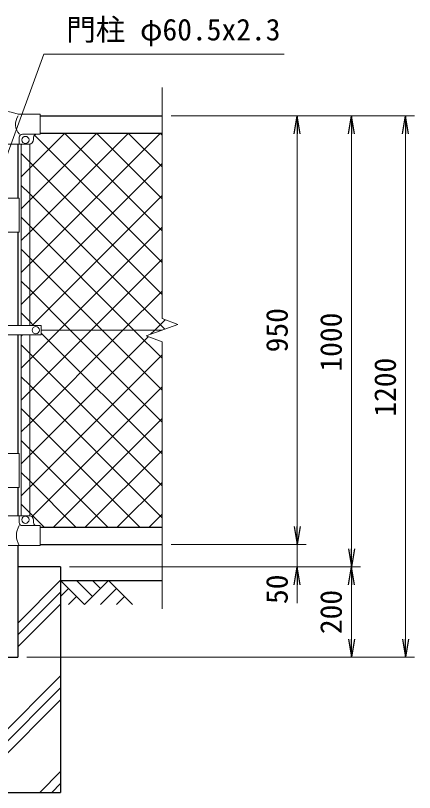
# Model space of a CAD drawing. Units: millimetres, scale not verified. Extents: x -4200 to 4200, y -2970 to 2970.
# Drawn here: x 2267 to 3152, y -1039 to 684 of the extents above; entities that cross this region are included whole.
import ezdxf
from ezdxf.enums import TextEntityAlignment as Align

# ---------------------------------------------------------------- set-up
doc = ezdxf.new("R2010")
doc.units = ezdxf.units.MM
doc.header["$LTSCALE"] = 10
for name, color, linetype, lineweight in [('0-2_D-STR1', 1, 'Continuous', 25), ('0-3_D-STR3', 3, 'Continuous', 13), ('0-4_D-DCR-HCH', 7, 'Continuous', 13), ('0-5_D-BGD', 7, 'Continuous', 25), ('0-6_D-STR4', 7, 'Continuous', 25), ('0-7_D-STR-DIM', 7, 'Continuous', 13), ('0-A_D-STR-TXT', 7, 'Continuous', 13), ('0-B_D-STR2', 7, 'Continuous', 13)]:
    doc.layers.add(name, color=color, linetype=linetype, lineweight=lineweight)
doc.layers.add('0-8_0', color=7, linetype='Continuous')
doc.styles.add('ＭＳ ゴシック', font='')
doc.styles.get('ＭＳ ゴシック').set_extended_font_data('MS Gothic')

# ---------------------------------------------------------------- blocks, each defined once
blk = doc.blocks.new('_Open')
at = {"layer": '0-8_0'}
blk.add_line((-10, 1.667), (0, 0), dxfattribs=at)
blk.add_lwpolyline([(-10, -1.667), (0, 0), (-10, 0)], dxfattribs=at)

msp = doc.modelspace()

# ---------------------------------------------------------------- linework, layer by layer
at = {"layer": '0-2_D-STR1'}
for p, q in [((2321.99, 461.37), (2591.99, 461.37)), ((2321.99, 423.37), (2591.99, 423.37)), ((2272.24, 399.07), (2272.24, 278.87)), ((2272.24, 203.87), (2272.24, -3.13)), ((2272.24, -24.13), (2272.24, -287.13)), ((2272.24, -362.13), (2272.24, -424.93)), ((2321.99, -450.63), (2591.99, -450.63)), ((2272.24, -490.93), (2272.24, -738.63)), ((2321.99, -488.63), (2591.99, -488.63)), ((2211.74, -738.63), (2272.24, -738.63))]:
    msp.add_line(p, q, dxfattribs=at)
at = {"layer": '0-3_D-STR3'}
for p, q in [((2273.12, 465.07), (2321.99, 465.07)), ((2321.99, 421.07), (2321.99, 465.07)), ((2275.39, 414.07), (2275.39, 399.07)), ((2282.39, 421.07), (2321.99, 421.07)), ((2306.99, 409.07), (2306.99, 414.07)), ((2208.59, 399.07), (2296.99, 399.07)), ((2279.49, 399.07), (2279.49, -3.13)), ((2298.49, 399.07), (2298.49, -3.13)), ((2210.95, 278.87), (2275.29, 278.87)), ((2275.29, 278.87), (2275.29, 203.87)), ((2189.35, 203.87), (2275.29, 203.87)), ((2209.19, -3.13), (2323.99, -3.13)), ((2323.99, -3.13), (2323.99, -24.13)), ((2591.99, -13.63), (2323.99, -13.63)), ((2209.19, -24.13), (2323.99, -24.13)), ((2279.49, -424.93), (2279.49, -24.13)), ((2298.49, -424.93), (2298.49, -24.13)), ((2210.95, -287.13), (2275.29, -287.13)), ((2275.29, -287.13), (2275.29, -362.13)), ((2189.35, -362.13), (2275.29, -362.13)), ((2206.29, -424.93), (2296.99, -424.93)), ((2275.39, -424.93), (2275.39, -439.93)), ((2282.39, -446.93), (2321.99, -446.93)), ((2306.99, -434.93), (2306.99, -439.93)), ((2321.99, -446.93), (2321.99, -490.93)), ((2206.29, -490.93), (2321.99, -490.93))]:
    msp.add_line(p, q, dxfattribs=at)
for centre in [(2288.99, 408.07), (2311.99, -13.63), (2288.99, -433.93)]:
    msp.add_circle(centre, 8, dxfattribs=at)
for centre, radius, start, end in [((2241.99, 391.37), 80, 67.09875, 113.10629), ((2300.52, 443.12), 33.4, 146.35914, 222.2959), ((2282.39, 414.07), 7, 90, 180), ((2313.99, 414.07), 7, 90, 180), ((2296.99, 409.07), 10, 270, 0), ((2296.99, -434.93), 10, 0, 90), ((2309.61, -468.93), 40.68, 147.25964, 212.74036), ((2282.39, -439.93), 7, 180, 270), ((2313.99, -439.93), 7, 180, 270)]:
    msp.add_arc(centre, radius, start, end, dxfattribs=at)
at = {"layer": '0-4_D-DCR-HCH'}
for p, q in [((2272.24, -662.9), (2366.99, -568.15)), ((2420.2, -621.84), (2366.99, -568.63)), ((2437.94, -604.11), (2402.47, -568.63)), ((2473.42, -568.63), (2420.2, -621.84)), ((2455.77, -586.46), (2437.94, -568.63)), ((2473.42, -568.63), (2526.63, -621.84)), ((2272.24, -689.41), (2366.99, -594.66)), ((2384.73, -586.37), (2366.99, -604.03)), ((2491.15, -586.37), (2455.52, -621.84)), ((2402.47, -604.11), (2384.65, -621.84)), ((2508.89, -604.11), (2491.07, -621.84)), ((2272.24, -715.93), (2366.99, -621.18)), ((2116.99, -1030.28), (2366.99, -780.28)), ((2135.15, -1038.63), (2366.99, -806.79)), ((2161.67, -1038.63), (2366.99, -833.31)), ((2320.77, -1038.63), (2366.99, -992.41)), ((2347.28, -1038.63), (2366.99, -1018.93))]:
    msp.add_line(p, q, dxfattribs=at)
at = {"layer": '0-5_D-BGD'}
msp.add_line((2366.99, -568.63), (2591.99, -568.63), dxfattribs=at)
at = {"layer": '0-6_D-STR4'}
for p, q in [((2366.99, -538.63), (2272.24, -538.63)), ((2366.99, -538.63), (2366.99, -1038.63)), ((2116.99, -1038.63), (2366.99, -1038.63))]:
    msp.add_line(p, q, dxfattribs=at)
at = {"layer": '0-7_D-STR-DIM'}
for p, q in [((2591.99, 12.02), (2591.99, 524.37)), ((2611.99, 461.37), (2911.99, 461.37)), ((2611.99, 461.37), (3031.99, 461.37)), ((2611.99, 461.37), (3151.99, 461.37)), ((2891.99, -448.63), (2891.99, 421.37)), ((3011.99, -498.63), (3011.99, 421.37)), ((3131.99, -698.63), (3131.99, 421.37)), ((2627.23, -0.81), (2591.99, 12.02)), ((2556.75, -26.46), (2627.23, -0.81)), ((2591.99, -39.28), (2556.75, -26.46)), ((2591.99, -631.63), (2591.99, -39.28)), ((2891.99, -448.63), (2891.99, -408.63)), ((2611.99, -488.63), (2911.99, -488.63)), ((2611.99, -488.63), (2911.99, -488.63)), ((2891.99, -538.63), (2891.99, -488.63)), ((2386.99, -538.63), (2911.99, -538.63)), ((2386.99, -538.63), (3031.99, -538.63)), ((2386.99, -538.63), (3031.99, -538.63)), ((2891.99, -578.63), (2891.99, -618.63)), ((3011.99, -578.63), (3011.99, -698.63)), ((2292.24, -738.63), (3151.99, -738.63)), ((2292.24, -738.63), (3031.99, -738.63))]:
    msp.add_line(p, q, dxfattribs=at)
at = {"layer": '0-A_D-STR-TXT'}
msp.add_lwpolyline([(2862.89, 598.46), (2329.73, 598.46), (2247.8, 372.73)], dxfattribs=at)
at = {"layer": '0-B_D-STR2'}
for p, q in [((2298.49, 345.3), (2376.56, 423.37)), ((2298.49, 274.59), (2447.27, 423.37)), ((2298.49, 203.88), (2517.98, 423.37)), ((2298.49, 133.17), (2588.69, 423.37)), ((2591.99, 136.29), (2309.17, 419.11)), ((2591.99, 207), (2375.63, 423.37)), ((2591.99, 277.71), (2446.34, 423.37)), ((2591.99, 348.42), (2517.05, 423.37)), ((2591.99, 419.13), (2587.76, 423.37)), ((2279.49, 397.01), (2281.55, 399.07)), ((2279.49, 326.3), (2298.49, 345.3)), ((2303.61, -3.13), (2591.99, 285.25)), ((2279.49, 255.59), (2298.49, 274.59)), ((2298.49, 217.66), (2279.49, 236.66)), ((2529.78, -13.63), (2298.49, 217.66)), ((2363.82, -13.63), (2591.99, 214.53)), ((2279.49, 184.88), (2298.49, 203.88)), ((2298.49, 146.95), (2279.49, 165.95)), ((2459.07, -13.63), (2298.49, 146.95)), ((2434.53, -13.63), (2591.99, 143.82)), ((2279.49, 114.17), (2298.49, 133.17)), ((2298.49, 76.24), (2279.49, 95.24)), ((2388.36, -13.63), (2298.49, 76.24)), ((2505.25, -13.63), (2591.99, 73.11)), ((2298.49, -78.97), (2363.82, -13.63)), ((2298.49, -149.68), (2434.53, -13.63)), ((2298.49, -220.39), (2505.25, -13.63)), ((2591.99, -217.26), (2388.36, -13.63)), ((2591.99, -146.55), (2459.07, -13.63)), ((2591.99, -75.84), (2529.78, -13.63)), ((2279.49, -27.25), (2282.61, -24.13)), ((2591.99, -287.97), (2323.99, -19.97)), ((2298.49, -65.18), (2279.49, -46.18)), ((2591.99, -358.68), (2298.49, -65.18)), ((2279.49, -97.97), (2298.49, -78.97)), ((2298.49, -135.89), (2279.49, -116.89)), ((2591.99, -429.39), (2298.49, -135.89)), ((2279.49, -168.68), (2298.49, -149.68)), ((2303.57, -427.44), (2591.99, -139.02)), ((2298.49, -206.6), (2279.49, -187.6)), ((2542.52, -450.63), (2298.49, -206.6)), ((2279.49, -239.39), (2298.49, -220.39)), ((2351.09, -450.63), (2591.99, -209.73)), ((2298.49, -277.32), (2279.49, -258.32)), ((2471.81, -450.63), (2298.49, -277.32)), ((2421.8, -450.63), (2591.99, -280.44)), ((2298.49, -348.03), (2279.49, -329.03)), ((2401.1, -450.63), (2298.49, -348.03)), ((2492.51, -450.63), (2591.99, -351.15)), ((2298.49, -418.74), (2279.49, -399.74)), ((2330.39, -450.63), (2298.49, -418.74)), ((2563.22, -450.63), (2591.99, -421.86))]:
    msp.add_line(p, q, dxfattribs=at)
for points in [[(2591.99, 65.58), (2298.49, 359.08), (2279.49, 378.08)], [(2279.49, 43.46), (2298.49, 62.46), (2591.99, 355.96)], [(2598.22, -11.36), (2298.49, 288.37), (2279.49, 307.37)], [(2307.15, -3.13), (2298.49, 5.53), (2279.49, 24.53)], [(2566.78, -22.81), (2575.96, -13.63), (2599.04, 9.45)], [(2279.49, -310.1), (2298.49, -291.1), (2561.43, -28.16)], [(2279.49, -380.81), (2298.49, -361.81), (2591.99, -68.31)]]:
    msp.add_lwpolyline(points, dxfattribs=at)

# ---------------------------------------------------------------- block references
at = {"layer": '0-7_D-STR-DIM', "xscale": 4, "yscale": 4}
for p, rotation in [((2891.99, 461.37), 90), ((3011.99, 461.37), 90), ((3131.99, 461.37), 90), ((2891.99, -488.63), 270), ((2891.99, -488.63), 270), ((3011.99, -538.63), 270), ((2891.99, -538.63), 90), ((3011.99, -538.63), 90), ((3011.99, -738.63), 270), ((3131.99, -738.63), 270)]:
    msp.add_blockref('_Open', p, dxfattribs=dict(at, rotation=rotation))

# ---------------------------------------------------------------- texts
at = {"layer": '0-7_D-STR-DIM', "style": 'ＭＳ ゴシック'}
for s, p in [('950', (2885.24, -62.76)), ('1000', (3005.24, -105.53)), ('1200', (3125.24, -205.53)), ('50', (2885.24, -620.83)), ('200', (3005.24, -687.63))]:
    msp.add_text(s, height=48.09, rotation=90, dxfattribs=at).set_placement(p, align=Align.BOTTOM_LEFT)
at = {"layer": '0-A_D-STR-TXT', "style": 'ＭＳ ゴシック'}
msp.add_text('門柱 φ60.5x2.3', height=48.09, dxfattribs=at).set_placement((2379.38, 614.35), align=Align.BOTTOM_LEFT)

doc.saveas('drawing.dxf')
